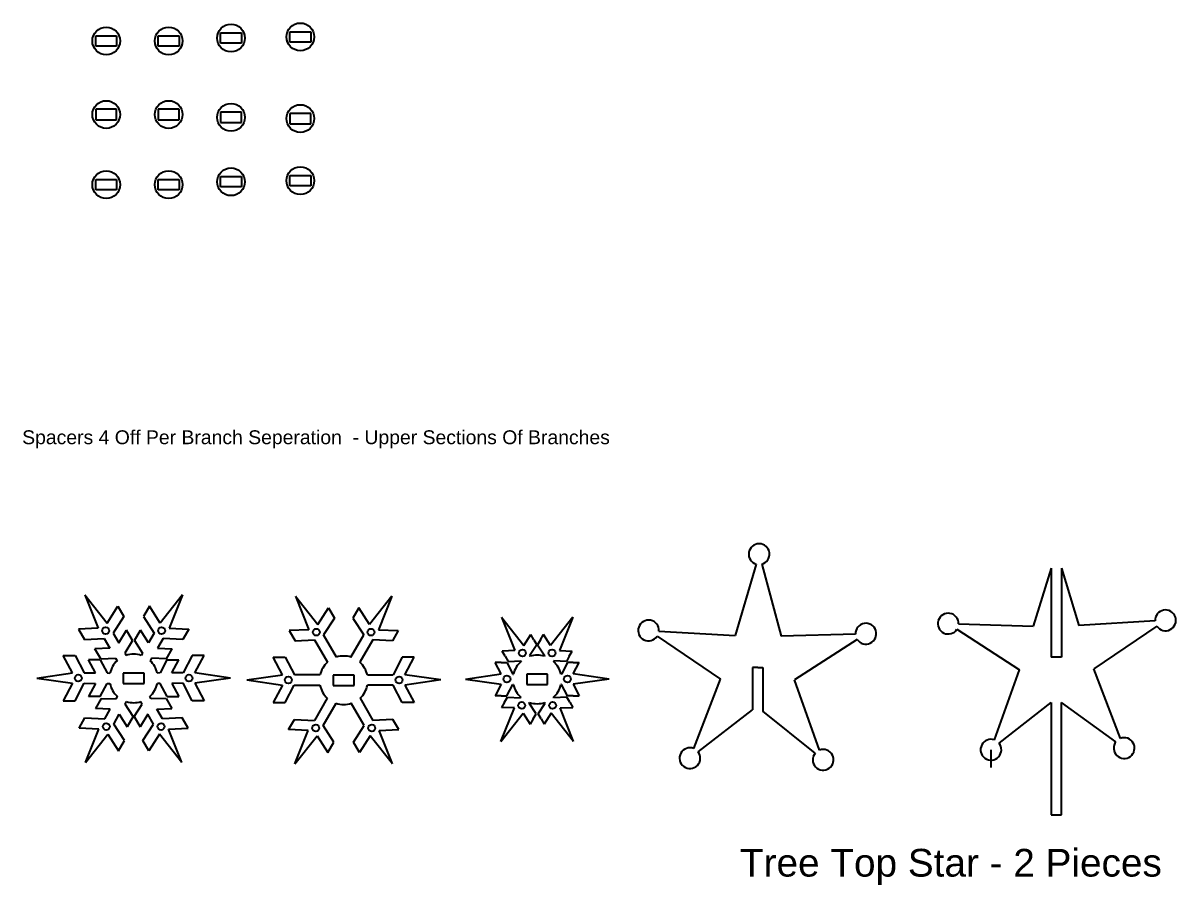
# Model space of a CAD drawing. Extents: x 2648 to 3420, y 240 to 644.
# Drawn here: x 3301.9 to 3385.1, y 543.9 to 606.1 of the extents above; entities that cross this region are included whole.
import ezdxf

# ---------------------------------------------------------------- set-up
doc = ezdxf.new("R2010")
doc.units = 0
doc.header["$MEASUREMENT"] = 0
doc.layers.add('Layer 1', color=7, linetype='Continuous')
doc.styles.get("Standard").update_dxf_attribs({"font": 'ARIAL.TTF', "height": 4})

msp = doc.modelspace()

# ---------------------------------------------------------------- linework, layer by layer
at = {"color": 5, "linetype": 'Continuous'}
for p, q in [((3321.1573, 604.6876), (3321.1573, 605.4376)), ((3321.1573, 605.4376), (3322.6573, 605.4376)), ((3322.6573, 605.4376), (3322.6573, 604.6876)), ((3307.15375, 604.3978), (3307.15375, 605.1478)), ((3307.15375, 605.1478), (3308.65375, 605.1478)), ((3308.65375, 605.1478), (3308.65375, 604.3978)), ((3311.6546, 604.3978), (3311.6546, 605.1478)), ((3311.6546, 605.1478), (3313.1546, 605.1478)), ((3313.1546, 605.1478), (3313.1546, 604.3978)), ((3316.15545, 604.60222), (3316.15545, 605.35222)), ((3316.15545, 605.35222), (3317.65545, 605.35222)), ((3317.40545, 604.60222), (3316.15545, 604.60222)), ((3317.65545, 604.60222), (3316.40545, 604.60222)), ((3317.65545, 605.35222), (3317.65545, 604.60222)), ((3322.4073, 604.6876), (3321.1573, 604.6876)), ((3322.6573, 604.6876), (3321.4073, 604.6876)), ((3308.40375, 604.3978), (3307.15375, 604.3978)), ((3308.65375, 604.3978), (3307.40375, 604.3978)), ((3312.9046, 604.3978), (3311.6546, 604.3978)), ((3313.1546, 604.3978), (3311.9046, 604.3978)), ((3308.40375, 599.83491), (3307.15375, 599.83491)), ((3307.15375, 599.83491), (3307.15375, 599.08491)), ((3308.65375, 599.83491), (3307.40375, 599.83491)), ((3308.65375, 599.08491), (3308.65375, 599.83491)), ((3312.9046, 599.83491), (3311.6546, 599.83491)), ((3311.6546, 599.83491), (3311.6546, 599.08491)), ((3313.1546, 599.83491), (3311.9046, 599.83491)), ((3313.1546, 599.08491), (3313.1546, 599.83491)), ((3317.40545, 599.63048), (3316.15545, 599.63048)), ((3316.15545, 599.63048), (3316.15545, 598.88048)), ((3317.65545, 599.63048), (3316.40545, 599.63048)), ((3317.65545, 598.88048), (3317.65545, 599.63048)), ((3307.15375, 599.08491), (3308.65375, 599.08491)), ((3311.6546, 599.08491), (3313.1546, 599.08491)), ((3316.15545, 598.88048), (3317.65545, 598.88048)), ((3322.4073, 599.54511), (3321.1573, 599.54511)), ((3321.1573, 599.54511), (3321.1573, 598.79511)), ((3321.1573, 598.79511), (3322.6573, 598.79511)), ((3322.6573, 599.54511), (3321.4073, 599.54511)), ((3322.6573, 598.79511), (3322.6573, 599.54511)), ((3307.15375, 594.02481), (3307.15375, 594.77481)), ((3307.15375, 594.77481), (3308.65375, 594.77481)), ((3308.65375, 594.77481), (3308.65375, 594.02481)), ((3311.6546, 594.02481), (3311.6546, 594.77481)), ((3311.6546, 594.77481), (3313.1546, 594.77481)), ((3313.1546, 594.77481), (3313.1546, 594.02481)), ((3316.15545, 594.22923), (3316.15545, 594.97923)), ((3316.15545, 594.97923), (3317.65545, 594.97923)), ((3317.65545, 594.97923), (3317.65545, 594.22923)), ((3321.1573, 594.31461), (3321.1573, 595.06461)), ((3321.1573, 595.06461), (3322.6573, 595.06461)), ((3322.6573, 595.06461), (3322.6573, 594.31461)), ((3308.40375, 594.02481), (3307.15375, 594.02481)), ((3308.65375, 594.02481), (3307.40375, 594.02481)), ((3312.9046, 594.02481), (3311.6546, 594.02481)), ((3313.1546, 594.02481), (3311.9046, 594.02481)), ((3317.40545, 594.22923), (3316.15545, 594.22923)), ((3317.65545, 594.22923), (3316.40545, 594.22923)), ((3322.4073, 594.31461), (3321.1573, 594.31461)), ((3322.6573, 594.31461), (3321.4073, 594.31461))]:
    msp.add_line(p, q, dxfattribs=at)
at = {"linetype": 'Continuous'}
for p, q in [((3354.78558, 567.01102), (3353.27216, 561.86174)), ((3355.19061, 567.00599), (3356.57765, 561.81306)), ((3376.06151, 566.71954), (3374.76178, 562.54192)), ((3376.06151, 566.71954), (3376.06151, 560.28613)), ((3376.81892, 566.71954), (3378.06727, 562.5906)), ((3376.81892, 566.71954), (3376.81892, 560.28613)), ((3347.77344, 562.17991), (3353.27216, 561.86174)), ((3369.26858, 562.30724), (3373.77873, 559.38339)), ((3369.38896, 562.694), (3374.76178, 562.54192)), ((3383.56599, 562.90876), (3378.06727, 562.5906)), ((3383.69378, 562.53147), (3379.13356, 559.44253)), ((3347.64565, 561.80261), (3352.20586, 558.71367)), ((3361.95047, 561.96515), (3356.57765, 561.81306)), ((3362.07085, 561.57839), (3357.5607, 558.65454)), ((3376.81892, 560.28613), (3376.06151, 560.28613)), ((3354.8955, 559.55727), (3354.5205, 559.55727)), ((3354.5205, 559.55727), (3354.5205, 556.4815)), ((3354.90292, 559.55476), (3355.27792, 559.55476)), ((3355.27792, 559.55476), (3355.27792, 556.40503)), ((3371.97379, 554.32053), (3373.77873, 559.38339)), ((3381.06092, 554.43345), (3379.13356, 559.44253)), ((3350.27851, 553.7046), (3352.20586, 558.71367)), ((3359.36564, 553.59168), (3357.5607, 558.65454)), ((3350.60323, 553.46246), (3354.5205, 556.4815)), ((3359.035, 553.35768), (3355.27792, 556.40503)), ((3372.30443, 554.08653), (3376.06151, 557.03316)), ((3376.06151, 557.03316), (3376.06151, 548.91752)), ((3380.7362, 554.19131), (3376.81151, 557.03316)), ((3376.81151, 548.91752), (3376.81151, 557.03316)), ((3371.72194, 553.61408), (3371.72194, 552.3387)), ((3376.06151, 548.91752), (3376.81151, 548.91752))]:
    msp.add_line(p, q, dxfattribs=at)
at = {"color": 226, "linetype": 'Continuous'}
for p, q in [((3309.81065, 561.50583), (3309.378, 562.23413)), ((3309.95125, 561.50583), (3310.3839, 562.23413)), ((3307.51595, 560.16632), (3307.09071, 560.90286)), ((3309.23491, 560.58931), (3309.3332, 560.41906)), ((3310.52699, 560.58931), (3310.4287, 560.41906)), ((3312.24595, 560.16632), (3312.6712, 560.90286)), ((3307.47793, 560.10047), (3306.62744, 560.10047)), ((3312.28397, 560.10047), (3313.13446, 560.10047)), ((3310.38095, 559.13199), (3309.13095, 559.13199)), ((3309.13095, 559.13199), (3309.13095, 558.38199)), ((3310.63095, 559.13199), (3309.38095, 559.13199)), ((3310.63095, 558.38199), (3310.63095, 559.13199)), ((3307.97109, 558.40032), (3308.16768, 558.40032)), ((3309.13095, 558.38199), (3310.63095, 558.38199)), ((3311.79081, 558.40032), (3311.59422, 558.40032)), ((3307.46523, 557.44345), (3306.61818, 557.45398)), ((3307.53553, 557.32168), (3307.12113, 556.58285)), ((3308.61714, 557.28134), (3308.71543, 557.45159)), ((3311.14476, 557.28134), (3311.04647, 557.45159)), ((3312.22637, 557.32168), (3312.64077, 556.58285)), ((3312.29667, 557.44345), (3313.14372, 557.45398)), ((3309.84293, 556.00417), (3309.41769, 555.26762)), ((3309.91897, 556.00417), (3310.34421, 555.26762))]:
    msp.add_line(p, q, dxfattribs=at)
at = {"color": 127, "linetype": 'Continuous'}
for p, q in [((3322.93845, 561.54159), (3323.86816, 559.93129)), ((3324.50965, 560.29559), (3323.58421, 561.8985)), ((3325.55771, 560.29559), (3326.48314, 561.8985)), ((3327.1289, 561.54159), (3326.1992, 559.93129)), ((3323.32566, 559.00692), (3321.47479, 559.00692)), ((3325.53368, 559.0009), (3324.28368, 559.0009)), ((3324.28368, 559.0009), (3324.28368, 558.2509)), ((3325.78368, 559.0009), (3324.53368, 559.0009)), ((3325.78368, 558.2509), (3325.78368, 559.0009)), ((3326.74169, 559.00692), (3328.59256, 559.00692)), ((3321.461, 558.26923), (3323.32041, 558.26923)), ((3324.28368, 558.2509), (3325.78368, 558.2509)), ((3328.60635, 558.26923), (3326.74694, 558.26923)), ((3323.84969, 557.33722), (3322.92425, 555.73432)), ((3326.21766, 557.33722), (3327.1431, 555.73432)), ((3323.55622, 555.35353), (3324.48593, 556.96383)), ((3326.51113, 555.35353), (3325.58143, 556.96383))]:
    msp.add_line(p, q, dxfattribs=at)
at = {"color": 31, "linetype": 'Continuous'}
for p, q in [((3338.74493, 561.55045), (3338.53128, 561.92051)), ((3338.74493, 561.55045), (3338.95788, 561.18162)), ((3339.23551, 561.55045), (3339.02256, 561.18162)), ((3339.23551, 561.55045), (3339.44916, 561.92051)), ((3336.67454, 560.35511), (3336.45702, 560.73187)), ((3341.30589, 560.35511), (3341.52341, 560.73187)), ((3336.38624, 559.90543), (3335.95893, 559.90543)), ((3336.38624, 559.90543), (3336.81213, 559.90543)), ((3336.67454, 560.35511), (3336.88468, 559.99115)), ((3337.80124, 560.03128), (3337.8247, 559.99065)), ((3338.447, 560.38818), (3338.46619, 560.35495)), ((3339.53343, 560.38818), (3339.51425, 560.35495)), ((3340.17919, 560.03128), (3340.15574, 559.99065)), ((3341.30589, 560.35511), (3341.09576, 559.99115)), ((3341.5942, 559.90543), (3341.1683, 559.90543)), ((3341.5942, 559.90543), (3342.0215, 559.90543)), ((3337.24383, 559.06628), (3337.2822, 559.06628)), ((3339.49022, 559.06025), (3338.24022, 559.06025)), ((3338.24022, 559.06025), (3338.24022, 558.31025)), ((3339.74022, 559.06025), (3338.49022, 559.06025)), ((3339.74022, 558.31025), (3339.74022, 559.06025)), ((3340.7366, 559.06628), (3340.69823, 559.06628)), ((3337.23004, 558.32858), (3337.27695, 558.32858)), ((3338.24022, 558.31025), (3339.74022, 558.31025)), ((3340.7504, 558.32858), (3340.70349, 558.32858)), ((3336.38624, 557.51475), (3335.9512, 557.51475)), ((3336.38624, 557.51475), (3336.80651, 557.51475)), ((3336.63153, 557.04023), (3336.84447, 557.40906)), ((3337.78705, 557.36335), (3337.80623, 557.39658)), ((3340.19339, 557.36335), (3340.1742, 557.39658)), ((3341.34891, 557.04023), (3341.13596, 557.40906)), ((3341.5942, 557.51475), (3341.17393, 557.51475)), ((3341.5942, 557.51475), (3342.02924, 557.51475)), ((3336.63153, 557.04023), (3336.41787, 556.67017)), ((3338.41901, 556.98256), (3338.44247, 557.02318)), ((3339.56142, 556.98256), (3339.53797, 557.02318)), ((3341.34891, 557.04023), (3341.56256, 556.67017)), ((3338.70191, 555.84489), (3338.48439, 555.46813)), ((3338.70191, 555.84489), (3338.91205, 556.20885)), ((3339.27852, 555.84489), (3339.06839, 556.20885)), ((3339.27852, 555.84489), (3339.49604, 555.46813))]:
    msp.add_line(p, q, dxfattribs=at)
at = {"color": 3, "linetype": 'Continuous'}
for centre in [(3307.90375, 604.7728), (3312.4046, 604.7728), (3316.90545, 604.97722), (3321.9073, 605.0626), (3307.90375, 599.45991), (3312.4046, 599.45991), (3316.90545, 599.25548), (3321.9073, 599.17011), (3316.90545, 594.60423), (3321.9073, 594.68961), (3307.90375, 594.39981), (3312.4046, 594.39981)]:
    msp.add_circle(centre, 1, dxfattribs=at)
at = {"color": 226, "linetype": 'Continuous'}
for centre in [(3307.86272, 562.203), (3311.89918, 562.203), (3305.8875, 558.78182), (3313.8744, 558.78182), (3307.90573, 555.28614), (3311.85617, 555.28614)]:
    msp.add_circle(centre, 0.25, dxfattribs=at)
at = {"color": 127, "linetype": 'Continuous'}
for centre in [(3323.05846, 562.09674), (3327.00889, 562.09674), (3321.04023, 558.65073), (3329.02712, 558.65073), (3323.01545, 555.17989), (3327.05191, 555.17989)]:
    msp.add_circle(centre, 0.25, dxfattribs=at)
at = {"color": 31, "linetype": 'Continuous'}
for centre in [(3337.92125, 560.58643), (3340.05918, 560.58643), (3336.80927, 558.71009), (3341.17117, 558.71009), (3337.87824, 556.80891), (3340.1022, 556.80891)]:
    msp.add_circle(centre, 0.25, dxfattribs=at)
at = {"linetype": 'Continuous'}
for centre, start, end in [((3354.99707, 567.73059), 284.9546818, 253.6213994), ((3368.63926, 562.71522), 358.3786006, 327.0453182), ((3384.31473, 562.95208), 214.1124143, 183.3115046), ((3347.02469, 562.22323), 356.6884954, 325.8875857), ((3362.70017, 561.98637), 212.9546818, 181.6213994), ((3371.72194, 553.61408), 70.3786006, 39.0453182), ((3381.33025, 553.73348), 142.3786006, 111.0453182), ((3350.00918, 553.00463), 68.9546818, 37.6213994), ((3359.61749, 552.88523), 140.9546818, 109.6213994)]:
    msp.add_arc(centre, 0.75, start, end, dxfattribs=at)
at = {"color": 226, "linetype": 'Continuous'}
for start, end in [(71.7599171, 108.2400829), (132.7916604, 167.4242982), (12.5757018, 47.2083396), (191.7599171, 228.2400829), (311.7599171, 348.2400829), (252.7916604, 287.2083396)]:
    msp.add_arc((3309.88095, 558.75699), 1.75, start, end, dxfattribs=at)
at = {"color": 127, "linetype": 'Continuous'}
for start, end in [(131.7599171, 167.4242982), (72.5757018, 107.4242982), (12.5757018, 48.2400829), (191.7599171, 227.4242982), (312.5757018, 348.2400829), (251.7599171, 288.2400829)]:
    msp.add_arc((3325.03368, 558.6259), 1.75, start, end, dxfattribs=at)
at = {"color": 31, "linetype": 'Continuous'}
for start, end in [(131.7599171, 167.4242982), (72.5757018, 107.4242982), (12.5757018, 48.2400829), (191.7599171, 227.4242982), (312.5757018, 348.2400829), (251.7599171, 288.2400829)]:
    msp.add_arc((3338.99022, 558.68525), 1.75, start, end, dxfattribs=at)
at = {"layer": 'Layer 1', "color": 226}
for p, q in [((3306.35617, 564.7983), (3307.32717, 562.38075)), ((3306.35617, 564.7983), (3307.97395, 562.7562)), ((3313.40573, 564.7983), (3311.78795, 562.7562)), ((3313.40573, 564.7983), (3312.43473, 562.38075)), ((3307.97395, 562.7562), (3308.73496, 563.96719)), ((3308.73496, 563.96719), (3309.1655, 563.22513)), ((3311.02694, 563.96719), (3310.5964, 563.22513)), ((3311.78795, 562.7562), (3311.02694, 563.96719)), ((3309.1655, 563.22513), (3308.40042, 562.02452)), ((3310.5964, 563.22513), (3311.36148, 562.02452)), ((3307.32717, 562.38075), (3305.89819, 562.32047)), ((3305.89819, 562.32047), (3306.32906, 561.5786)), ((3308.80778, 561.31994), (3309.378, 562.23413)), ((3310.95413, 561.31994), (3310.3839, 562.23413)), ((3312.43473, 562.38075), (3313.86371, 562.32047)), ((3313.86371, 562.32047), (3313.43285, 561.5786)), ((3306.32906, 561.5786), (3307.75104, 561.64757)), ((3307.75104, 561.64757), (3308.16087, 560.94441)), ((3308.40042, 562.02452), (3308.80778, 561.31994)), ((3309.81065, 561.50583), (3309.23491, 560.58931)), ((3309.95125, 561.50583), (3310.52765, 560.58826)), ((3311.36148, 562.02452), (3310.95413, 561.31994)), ((3312.01086, 561.64757), (3311.60103, 560.94441)), ((3313.43285, 561.5786), (3312.01086, 561.64757)), ((3308.16087, 560.94441), (3307.09071, 560.90286)), ((3311.60103, 560.94441), (3312.6712, 560.90286)), ((3305.46579, 559.15674), (3304.8035, 560.42442)), ((3304.8035, 560.42442), (3305.66141, 560.42221)), ((3305.66141, 560.42221), (3306.31268, 559.15625)), ((3307.12654, 559.15291), (3306.62744, 560.10047)), ((3307.47793, 560.10047), (3307.97344, 559.15242)), ((3307.51595, 560.16632), (3308.58474, 560.21123)), ((3308.58474, 560.21123), (3308.69211, 560.04119)), ((3311.17716, 560.21123), (3311.06979, 560.04119)), ((3312.24595, 560.16632), (3311.17716, 560.21123)), ((3312.28397, 560.10047), (3311.78846, 559.15242)), ((3312.63536, 559.15291), (3313.13446, 560.10047)), ((3314.10049, 560.42221), (3313.44922, 559.15625)), ((3314.9584, 560.42442), (3314.10049, 560.42221)), ((3314.29611, 559.15674), (3314.9584, 560.42442)), ((3302.88663, 558.78888), (3305.46579, 559.15674)), ((3306.31268, 559.15625), (3307.12654, 559.15291)), ((3307.97344, 559.15242), (3308.17438, 559.14445)), ((3311.78846, 559.15242), (3311.58752, 559.14445)), ((3313.44922, 559.15625), (3312.63536, 559.15291)), ((3316.87527, 558.78888), (3314.29611, 559.15674)), ((3302.88663, 558.78888), (3305.46403, 558.40889)), ((3305.46403, 558.40889), (3304.79578, 557.14434)), ((3305.65369, 557.14252), (3306.31091, 558.4054)), ((3306.31091, 558.4054), (3307.12478, 558.40491)), ((3307.12478, 558.40491), (3306.61818, 557.45398)), ((3307.46523, 557.44345), (3307.97167, 558.40141)), ((3312.29667, 557.44345), (3311.79081, 558.40032)), ((3313.45099, 558.4054), (3312.63712, 558.40491)), ((3312.63712, 558.40491), (3313.14372, 557.45398)), ((3314.10821, 557.14252), (3313.45099, 558.4054)), ((3316.87527, 558.78888), (3314.29787, 558.40889)), ((3314.29787, 558.40889), (3314.96612, 557.14434)), ((3307.53553, 557.32168), (3308.61714, 557.28134)), ((3312.22637, 557.32168), (3311.14353, 557.28129)), ((3304.79578, 557.14434), (3305.65369, 557.14252)), ((3308.19796, 556.54611), (3307.12113, 556.58285)), ((3307.79145, 555.84104), (3308.19796, 556.54611)), ((3309.26965, 556.90731), (3309.36322, 557.08532)), ((3309.84293, 556.00417), (3309.26965, 556.90731)), ((3309.91897, 556.00417), (3310.49225, 556.90731)), ((3310.49225, 556.90731), (3310.39868, 557.08532)), ((3311.56394, 556.54611), (3312.64077, 556.58285)), ((3311.97046, 555.84104), (3311.56394, 556.54611)), ((3314.96612, 557.14434), (3314.10821, 557.14252)), ((3305.94177, 555.15942), (3306.36915, 555.90331)), ((3306.36915, 555.90331), (3307.79145, 555.84104)), ((3308.44259, 555.46714), (3308.84662, 556.17364)), ((3308.84662, 556.17364), (3309.41769, 555.26762)), ((3310.91528, 556.17364), (3310.34421, 555.26762)), ((3311.31931, 555.46714), (3310.91528, 556.17364)), ((3313.39275, 555.90331), (3311.97046, 555.84104)), ((3313.82013, 555.15942), (3313.39275, 555.90331)), ((3307.37103, 555.10587), (3305.94177, 555.15942)), ((3306.41141, 552.68378), (3307.37103, 555.10587)), ((3306.41141, 552.68378), (3308.01956, 554.73347)), ((3308.01956, 554.73347), (3308.78626, 553.52607)), ((3309.2133, 554.27015), (3308.44259, 555.46714)), ((3310.5486, 554.27015), (3311.31931, 555.46714)), ((3311.74234, 554.73347), (3310.97564, 553.52607)), ((3313.35049, 552.68378), (3311.74234, 554.73347)), ((3312.39087, 555.10587), (3313.82013, 555.15942)), ((3313.35049, 552.68378), (3312.39087, 555.10587)), ((3308.78626, 553.52607), (3309.2133, 554.27015)), ((3310.97564, 553.52607), (3310.5486, 554.27015))]:
    msp.add_line(p, q, dxfattribs=at)
at = {"layer": 'Layer 1', "color": 127}
for p, q in [((3321.56414, 564.69911), (3323.17229, 562.64942)), ((3321.56414, 564.69911), (3322.52376, 562.27702)), ((3328.50322, 564.69911), (3326.89506, 562.64942)), ((3328.50322, 564.69911), (3327.5436, 562.27702)), ((3323.17229, 562.64942), (3323.93899, 563.85681)), ((3323.93899, 563.85681), (3324.36603, 563.11274)), ((3326.12836, 563.85681), (3325.70132, 563.11274)), ((3326.89506, 562.64942), (3326.12836, 563.85681)), ((3324.36603, 563.11274), (3323.58421, 561.8985)), ((3325.70132, 563.11274), (3326.48314, 561.8985)), ((3322.52376, 562.27702), (3321.0945, 562.22346)), ((3321.0945, 562.22346), (3321.52187, 561.47957)), ((3327.5436, 562.27702), (3328.97285, 562.22346)), ((3328.97285, 562.22346), (3328.54548, 561.47957)), ((3321.52187, 561.47957), (3322.93845, 561.54159)), ((3328.54548, 561.47957), (3327.1289, 561.54159)), ((3320.61851, 559.02565), (3319.95622, 560.29333)), ((3319.95622, 560.29333), (3320.81414, 560.29112)), ((3320.81414, 560.29112), (3321.47479, 559.00692)), ((3329.25322, 560.29112), (3328.59256, 559.00692)), ((3330.11113, 560.29333), (3329.25322, 560.29112)), ((3329.44884, 559.02565), (3330.11113, 560.29333)), ((3318.03935, 558.65779), (3320.61851, 559.02565)), ((3332.028, 558.65779), (3329.44884, 559.02565)), ((3318.03935, 558.65779), (3320.61675, 558.2778)), ((3320.61675, 558.2778), (3319.94851, 557.01325)), ((3320.80642, 557.01142), (3321.461, 558.26923)), ((3329.26093, 557.01142), (3328.60635, 558.26923)), ((3332.028, 558.65779), (3329.4506, 558.2778)), ((3329.4506, 558.2778), (3330.11885, 557.01325)), ((3319.94851, 557.01325), (3320.80642, 557.01142)), ((3330.11885, 557.01325), (3329.26093, 557.01142)), ((3321.05091, 555.06241), (3321.48178, 555.80428)), ((3321.48178, 555.80428), (3322.92425, 555.73432)), ((3328.58557, 555.80428), (3327.1431, 555.73432)), ((3329.01644, 555.06241), (3328.58557, 555.80428)), ((3322.4799, 555.00213), (3321.05091, 555.06241)), ((3321.50889, 552.58458), (3322.4799, 555.00213)), ((3324.31822, 554.15775), (3323.55622, 555.35353)), ((3325.74913, 554.15775), (3326.51113, 555.35353)), ((3327.58745, 555.00213), (3329.01644, 555.06241)), ((3328.55846, 552.58458), (3327.58745, 555.00213)), ((3321.50889, 552.58458), (3323.12667, 554.62668)), ((3323.12667, 554.62668), (3323.88768, 553.41569)), ((3323.88768, 553.41569), (3324.31822, 554.15775)), ((3326.17967, 553.41569), (3325.74913, 554.15775)), ((3326.94068, 554.62668), (3326.17967, 553.41569)), ((3328.55846, 552.58458), (3326.94068, 554.62668))]:
    msp.add_line(p, q, dxfattribs=at)
at = {"layer": 'Layer 1', "color": 31}
for p, q in [((3336.42693, 563.18879), (3338.03508, 561.1391)), ((3336.42693, 563.18879), (3337.38655, 560.7667)), ((3341.55351, 563.18879), (3339.94535, 561.1391)), ((3341.55351, 563.18879), (3340.59389, 560.7667)), ((3338.03508, 561.1391), (3338.53128, 561.92051)), ((3339.94535, 561.1391), (3339.44916, 561.92051)), ((3337.38655, 560.7667), (3336.45702, 560.73187)), ((3338.95788, 561.18162), (3338.447, 560.38818)), ((3339.02256, 561.18162), (3339.53343, 560.38818)), ((3340.59389, 560.7667), (3341.52341, 560.73187)), ((3336.38755, 559.085), (3335.95893, 559.90543)), ((3336.81213, 559.90543), (3337.24383, 559.06628)), ((3336.88468, 559.99115), (3337.80124, 560.03128)), ((3341.09576, 559.99115), (3340.17919, 560.03128)), ((3341.1683, 559.90543), (3340.7366, 559.06628)), ((3341.59288, 559.085), (3342.0215, 559.90543)), ((3333.80839, 558.71715), (3336.38755, 559.085)), ((3344.17204, 558.71715), (3341.59288, 559.085)), ((3333.80839, 558.71715), (3336.38579, 558.33716)), ((3336.38579, 558.33716), (3335.9512, 557.51475)), ((3336.80651, 557.51475), (3337.23004, 558.32858)), ((3341.17393, 557.51475), (3340.7504, 558.32858)), ((3344.17204, 558.71715), (3341.59464, 558.33716)), ((3341.59464, 558.33716), (3342.02924, 557.51475)), ((3336.84447, 557.40906), (3337.78705, 557.36335)), ((3341.13596, 557.40906), (3340.19339, 557.36335)), ((3336.37168, 554.21361), (3337.34269, 556.63116)), ((3337.34269, 556.63116), (3336.41787, 556.67017)), ((3338.91205, 556.20885), (3338.41901, 556.98256)), ((3339.06839, 556.20885), (3339.56142, 556.98256)), ((3340.63774, 556.63116), (3341.56256, 556.67017)), ((3341.60875, 554.21361), (3340.63774, 556.63116)), ((3336.37168, 554.21361), (3337.98946, 556.25571)), ((3337.98946, 556.25571), (3338.48439, 555.46813)), ((3339.99097, 556.25571), (3339.49604, 555.46813)), ((3341.60875, 554.21361), (3339.99097, 556.25571))]:
    msp.add_line(p, q, dxfattribs=at)

# ---------------------------------------------------------------- texts
at = {"color": 8, "linetype": 'Continuous', "attachment_point": 1}
for s, insert, char_height, width in [('Spacers 4 Off Per Branch Seperation  - Upper Sections Of Branches', (3301.84128, 576.66693), 1, 67.851594), ('Tree Top Star - 2 Pieces', (3353.6164, 546.45616), 2, 44.2128686)]:
    msp.add_mtext(s, dxfattribs=dict(at, insert=insert, char_height=char_height, width=width))

doc.saveas('drawing.dxf')
